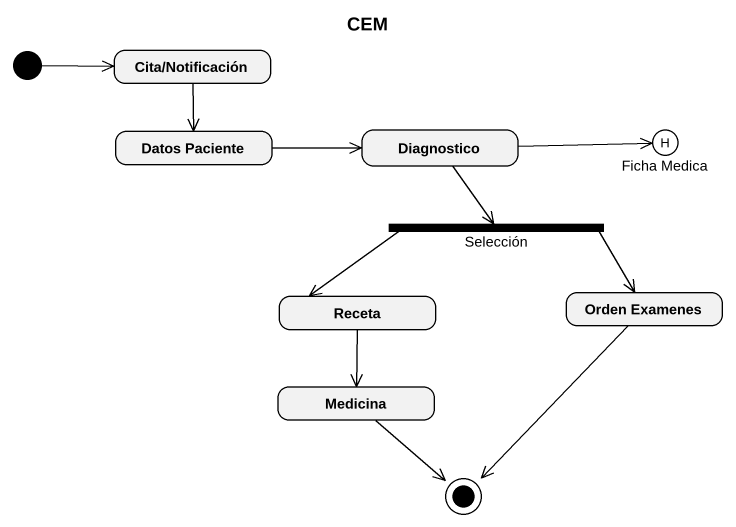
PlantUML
@startuml
title CEM
hide empty description
state "Cita/Notificación" as Cita_Notificación
state "Datos Paciente" as Datos_Paciente
state Diagnostico
state "Ficha Medica" as Ficha_Medica <<history>>
state Selección <<fork>>
state Receta
state "Orden Examenes" as Orden_Examenes
state Medicina
[*] -right-> Cita_Notificación
Cita_Notificación --> Datos_Paciente
Datos_Paciente -right-> Diagnostico
Diagnostico -right-> Ficha_Medica
Diagnostico --> Selección
Selección --> Receta
Selección -right-> Orden_Examenes
Receta --> Medicina
Orden_Examenes --> [*]
Medicina --> [*]
@enduml
